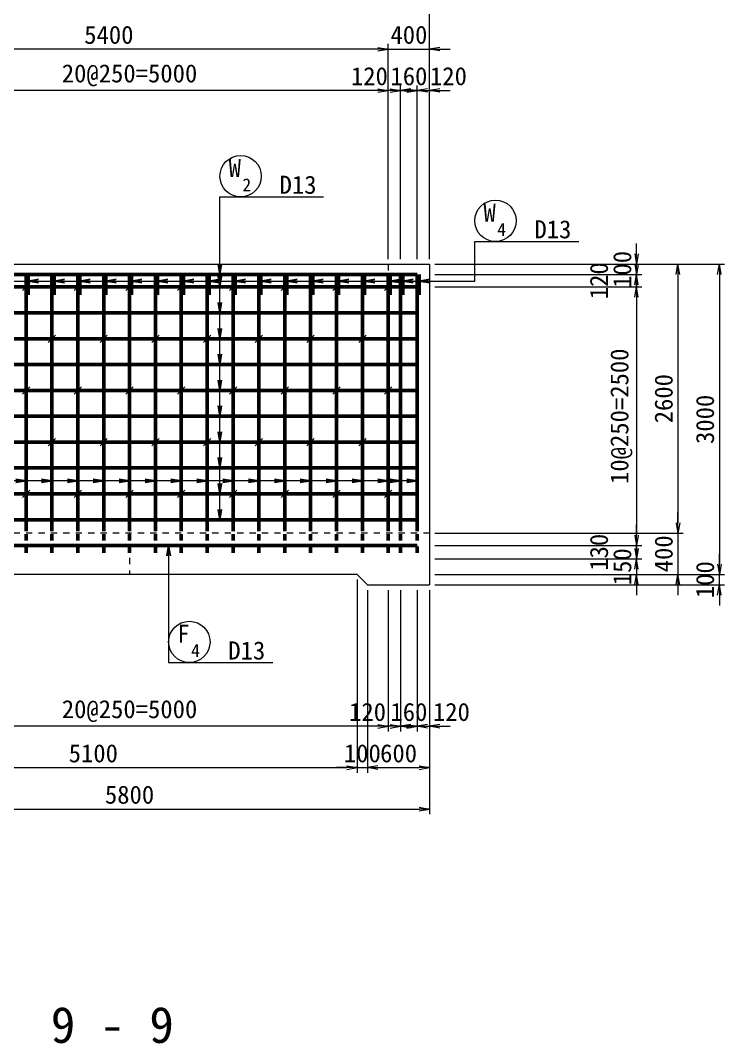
# Model space of a CAD drawing. Header units: millimetres. Extents: x 222124 to 348274, y -62968 to -33268.
# Drawn here: x 284221 to 291025, y -48244 to -38352 of the extents above; entities that cross this region are included whole.
import ezdxf
from ezdxf.enums import TextEntityAlignment as Align

# ---------------------------------------------------------------- set-up
doc = ezdxf.new("R2010")
doc.units = ezdxf.units.MM
doc.header["$LTSCALE"] = 50
doc.header["$PDSIZE"] = 300
doc.linetypes.add('DASHED2', pattern=[0.375, 0.25, -0.125])
doc.linetypes.add('SXF_跳び破線', pattern=[12, 6, -6])
doc.layers.get('Defpoints').update_dxf_attribs({"color": 191})
for name, color, linetype, lineweight in [('D-BGD', 7, 'Continuous', 13), ('D-STR', 1, 'Continuous', 50), ('D-STR-DIM', 7, 'Continuous', 13), ('D-STR-HTXT', 7, 'Continuous', 13), ('D-STR-STR5', 7, 'Continuous', 25), ('D-STR-TXT', 7, 'Continuous', 13)]:
    doc.layers.add(name, color=color, linetype=linetype, lineweight=lineweight)
doc.styles.add('YOKO_GOTHIC', font='MS Gothic.ttf')
doc.dimstyles.new('S50', dxfattribs={"dimscale": 50, "dimtxt": 3.5, "dimasz": 2, "dimexe": 1, "dimexo": 1, "dimgap": 1, "dimtad": 1, "dimdec": 0, "dimzin": 1, "dimdsep": 46, "dimtxsty": 'YOKO_GOTHIC', "dimblk": 'OPEN', "dimcen": 0, "dimclrd": 256, "dimclre": 256, "dimclrt": 256, "dimaunit": 1, "dimadec": 3, "dimazin": 0, "dimtfac": 1, "dimtdec": 0, "dimtix": 1, "dimtmove": 2, "dimatfit": 3, "dimldrblk": 'OPEN', "dimfxl": 1, "dimlwd": -1, "dimlwe": -1, "dimarcsym": 0})

# ---------------------------------------------------------------- blocks, each defined once
blk = doc.blocks.new('_Open')
at = {"color": 0, "linetype": 'ByBlock', "lineweight": -2}
for p, q in [((-1, 0.167), (0, 0)), ((-1, -0.167), (0, 0)), ((0, 0), (-1, 0))]:
    blk.add_line(p, q, dxfattribs=at)
blk = doc.blocks.new('*D1705')
at = {"layer": 'D-STR-DIM', "transparency": 16777216}
for p, q in [((282374.8, -40659.2), (282374.8, -38179.8)), ((288174.8, -40659.2), (288174.8, -38179.8)), ((282474.8, -38229.8), (288074.8, -38229.8))]:
    blk.add_line(p, q, dxfattribs=at)
at = {"layer": 'Defpoints', "color": 0, "transparency": 16777216}
for p in [(288174.8, -38229.8), (282374.8, -40709.2), (288174.8, -40709.2)]:
    blk.add_point(p, dxfattribs=at)
at = {"layer": 'D-STR-DIM', "transparency": 16777216, "xscale": 100, "yscale": 100, "zscale": 100, "rotation": 180}
blk.add_blockref('_Open', (282374.8, -38229.8), dxfattribs=at)
at = {"layer": 'D-STR-DIM', "transparency": 16777216, "xscale": 100, "yscale": 100, "zscale": 100}
blk.add_blockref('_Open', (288174.8, -38229.8), dxfattribs=at)
at = {"layer": 'D-STR-DIM', "transparency": 16777216, "insert": (285274.8, -38092.3), "char_height": 175, "attachment_point": 5, "style": 'YOKO_GOTHIC'}
blk.add_mtext('5800', dxfattribs=at)
blk = doc.blocks.new('*D1706')
at = {"layer": 'D-STR-DIM', "transparency": 16777216}
for p, q in [((287674.8, -38629.8), (287574.8, -38629.8)), ((287774.8, -40659.2), (287774.8, -38579.8)), ((287774.8, -38629.8), (288174.8, -38629.8)), ((288174.8, -40659.2), (288174.8, -38579.8)), ((288274.8, -38629.8), (288374.8, -38629.8))]:
    blk.add_line(p, q, dxfattribs=at)
at = {"layer": 'Defpoints', "color": 0, "transparency": 16777216}
for p in [(288174.8, -38629.8), (287774.8, -40709.2), (288174.8, -40709.2)]:
    blk.add_point(p, dxfattribs=at)
at = {"layer": 'D-STR-DIM', "transparency": 16777216, "xscale": 100, "yscale": 100, "zscale": 100}
blk.add_blockref('_Open', (287774.8, -38629.8), dxfattribs=at)
at = {"layer": 'D-STR-DIM', "transparency": 16777216, "xscale": 100, "yscale": 100, "zscale": 100, "rotation": 180}
blk.add_blockref('_Open', (288174.8, -38629.8), dxfattribs=at)
at = {"layer": 'D-STR-DIM', "transparency": 16777216, "insert": (287974.8, -38492.3), "char_height": 175, "attachment_point": 5, "style": 'YOKO_GOTHIC'}
blk.add_mtext('400', dxfattribs=at)
blk = doc.blocks.new('*D1707')
at = {"layer": 'D-STR-DIM', "transparency": 16777216}
for p, q in [((287954.8, -39029.8), (287854.8, -39029.8)), ((288054.8, -40659.2), (288054.8, -38979.8)), ((288054.8, -39029.8), (288174.8, -39029.8)), ((288174.8, -40659.2), (288174.8, -38979.8)), ((288274.8, -39029.8), (288374.8, -39029.8))]:
    blk.add_line(p, q, dxfattribs=at)
at = {"layer": 'Defpoints', "color": 0, "transparency": 16777216}
for p in [(288174.8, -39029.8), (288054.8, -40709.2), (288174.8, -40709.2)]:
    blk.add_point(p, dxfattribs=at)
at = {"layer": 'D-STR-DIM', "transparency": 16777216, "xscale": 100, "yscale": 100, "zscale": 100}
blk.add_blockref('_Open', (288054.8, -39029.8), dxfattribs=at)
at = {"layer": 'D-STR-DIM', "transparency": 16777216, "xscale": 100, "yscale": 100, "zscale": 100, "rotation": 180}
blk.add_blockref('_Open', (288174.8, -39029.8), dxfattribs=at)
at = {"layer": 'D-STR-DIM', "transparency": 16777216, "insert": (288356.7, -38892.3), "char_height": 175, "attachment_point": 5, "style": 'YOKO_GOTHIC'}
blk.add_mtext('120', dxfattribs=at)
blk = doc.blocks.new('*D1708')
at = {"layer": 'D-STR-DIM', "transparency": 16777216}
for p, q in [((287794.8, -39029.8), (287694.8, -39029.8)), ((287894.8, -40659.2), (287894.8, -38979.8)), ((287894.8, -39029.8), (288054.8, -39029.8)), ((288054.8, -40659.2), (288054.8, -38979.8)), ((288154.8, -39029.8), (288254.8, -39029.8))]:
    blk.add_line(p, q, dxfattribs=at)
at = {"layer": 'Defpoints', "color": 0, "transparency": 16777216}
for p in [(288054.8, -39029.8), (287894.8, -40709.2), (288054.8, -40709.2)]:
    blk.add_point(p, dxfattribs=at)
at = {"layer": 'D-STR-DIM', "transparency": 16777216, "xscale": 100, "yscale": 100, "zscale": 100}
blk.add_blockref('_Open', (287894.8, -39029.8), dxfattribs=at)
at = {"layer": 'D-STR-DIM', "transparency": 16777216, "xscale": 100, "yscale": 100, "zscale": 100, "rotation": 180}
blk.add_blockref('_Open', (288054.8, -39029.8), dxfattribs=at)
at = {"layer": 'D-STR-DIM', "transparency": 16777216, "insert": (287974.8, -38892.3), "char_height": 175, "attachment_point": 5, "style": 'YOKO_GOTHIC'}
blk.add_mtext('160', dxfattribs=at)
blk = doc.blocks.new('*D1709')
at = {"layer": 'D-STR-DIM', "transparency": 16777216}
for p, q in [((287674.8, -39029.8), (287574.8, -39029.8)), ((287774.8, -40659.2), (287774.8, -38979.8)), ((287894.8, -39029.8), (287774.8, -39029.8)), ((287894.8, -40659.2), (287894.8, -38979.8)), ((287994.8, -39029.8), (288094.8, -39029.8))]:
    blk.add_line(p, q, dxfattribs=at)
at = {"layer": 'Defpoints', "color": 0, "transparency": 16777216}
for p in [(287774.8, -39029.8), (287774.8, -40709.2), (287894.8, -40709.2)]:
    blk.add_point(p, dxfattribs=at)
at = {"layer": 'D-STR-DIM', "transparency": 16777216, "xscale": 100, "yscale": 100, "zscale": 100}
blk.add_blockref('_Open', (287774.8, -39029.8), dxfattribs=at)
at = {"layer": 'D-STR-DIM', "transparency": 16777216, "xscale": 100, "yscale": 100, "zscale": 100, "rotation": 180}
blk.add_blockref('_Open', (287894.8, -39029.8), dxfattribs=at)
at = {"layer": 'D-STR-DIM', "transparency": 16777216, "insert": (287592.8, -38892.3), "char_height": 175, "attachment_point": 5, "style": 'YOKO_GOTHIC'}
blk.add_mtext('120', dxfattribs=at)
blk = doc.blocks.new('*D1710')
at = {"layer": 'D-STR-DIM', "transparency": 16777216}
for p, q in [((282774.8, -40659.2), (282774.8, -38979.8)), ((287674.8, -39029.8), (282874.8, -39029.8)), ((287774.8, -40659.2), (287774.8, -38979.8))]:
    blk.add_line(p, q, dxfattribs=at)
at = {"layer": 'Defpoints', "color": 0, "transparency": 16777216}
for p in [(282774.8, -39029.8), (282774.8, -40709.2), (287774.8, -40709.2)]:
    blk.add_point(p, dxfattribs=at)
at = {"layer": 'D-STR-DIM', "transparency": 16777216, "xscale": 100, "yscale": 100, "zscale": 100, "rotation": 180}
blk.add_blockref('_Open', (282774.8, -39029.8), dxfattribs=at)
at = {"layer": 'D-STR-DIM', "transparency": 16777216, "xscale": 100, "yscale": 100, "zscale": 100}
blk.add_blockref('_Open', (287774.8, -39029.8), dxfattribs=at)
at = {"layer": 'D-STR-DIM', "transparency": 16777216, "insert": (285274.8, -38883), "char_height": 175, "attachment_point": 5, "style": 'YOKO_GOTHIC'}
blk.add_mtext('20@250=5000', dxfattribs=at)
blk = doc.blocks.new('*D1711')
at = {"layer": 'D-STR-DIM', "transparency": 16777216}
for p, q in [((282374.8, -40659.2), (282374.8, -38579.8)), ((287674.8, -38629.8), (282474.8, -38629.8)), ((287774.8, -40659.2), (287774.8, -38579.8))]:
    blk.add_line(p, q, dxfattribs=at)
at = {"layer": 'Defpoints', "color": 0, "transparency": 16777216}
for p in [(282374.8, -38629.8), (282374.8, -40709.2), (287774.8, -40709.2)]:
    blk.add_point(p, dxfattribs=at)
at = {"layer": 'D-STR-DIM', "transparency": 16777216, "xscale": 100, "yscale": 100, "zscale": 100, "rotation": 180}
blk.add_blockref('_Open', (282374.8, -38629.8), dxfattribs=at)
at = {"layer": 'D-STR-DIM', "transparency": 16777216, "xscale": 100, "yscale": 100, "zscale": 100}
blk.add_blockref('_Open', (287774.8, -38629.8), dxfattribs=at)
at = {"layer": 'D-STR-DIM', "transparency": 16777216, "insert": (285074.8, -38492.3), "char_height": 175, "attachment_point": 5, "style": 'YOKO_GOTHIC'}
blk.add_mtext('5400', dxfattribs=at)
blk = doc.blocks.new('*D1727')
at = {"layer": 'D-STR-DIM', "transparency": 16777216}
for p, q in [((288224.8, -40709.2), (291024.8, -40709.2)), ((290974.8, -40809.2), (290974.8, -43609.2)), ((288224.8, -43709.2), (291024.8, -43709.2))]:
    blk.add_line(p, q, dxfattribs=at)
at = {"layer": 'Defpoints', "color": 0, "transparency": 16777216}
for p in [(288174.8, -40709.2), (288174.8, -43709.2), (290974.8, -43709.2)]:
    blk.add_point(p, dxfattribs=at)
at = {"layer": 'D-STR-DIM', "transparency": 16777216, "xscale": 100, "yscale": 100, "zscale": 100}
for p, rotation in [((290974.8, -40709.2), 90), ((290974.8, -43709.2), 270)]:
    blk.add_blockref('_Open', p, dxfattribs=dict(at, rotation=rotation))
at = {"layer": 'D-STR-DIM', "transparency": 16777216, "insert": (290837.3, -42209.2), "char_height": 175, "attachment_point": 5, "rotation": 90, "style": 'YOKO_GOTHIC'}
blk.add_mtext('3000', dxfattribs=at)
blk = doc.blocks.new('*D1728')
at = {"layer": 'D-STR-DIM', "transparency": 16777216}
for p, q in [((288224.8, -40709.2), (290624.8, -40709.2)), ((290574.8, -40809.2), (290574.8, -43209.2)), ((288224.8, -43309.2), (290624.8, -43309.2))]:
    blk.add_line(p, q, dxfattribs=at)
at = {"layer": 'Defpoints', "color": 0, "transparency": 16777216}
for p in [(288174.8, -40709.2), (288174.8, -43309.2), (290574.8, -43309.2)]:
    blk.add_point(p, dxfattribs=at)
at = {"layer": 'D-STR-DIM', "transparency": 16777216, "xscale": 100, "yscale": 100, "zscale": 100}
for p, rotation in [((290574.8, -40709.2), 90), ((290574.8, -43309.2), 270)]:
    blk.add_blockref('_Open', p, dxfattribs=dict(at, rotation=rotation))
at = {"layer": 'D-STR-DIM', "transparency": 16777216, "insert": (290437.3, -42009.2), "char_height": 175, "attachment_point": 5, "rotation": 90, "style": 'YOKO_GOTHIC'}
blk.add_mtext('2600', dxfattribs=at)
blk = doc.blocks.new('*D1729')
at = {"layer": 'D-STR-DIM', "transparency": 16777216}
for p, q in [((290574.8, -43209.2), (290574.8, -43109.2)), ((288224.8, -43309.2), (290624.8, -43309.2)), ((290574.8, -43309.2), (290574.8, -43709.2)), ((288224.8, -43709.2), (290624.8, -43709.2)), ((290574.8, -43809.2), (290574.8, -43909.2))]:
    blk.add_line(p, q, dxfattribs=at)
at = {"layer": 'Defpoints', "color": 0, "transparency": 16777216}
for p in [(288174.8, -43309.2), (288174.8, -43709.2), (290574.8, -43709.2)]:
    blk.add_point(p, dxfattribs=at)
at = {"layer": 'D-STR-DIM', "transparency": 16777216, "xscale": 100, "yscale": 100, "zscale": 100}
for p, rotation in [((290574.8, -43309.2), 270), ((290574.8, -43709.2), 90)]:
    blk.add_blockref('_Open', p, dxfattribs=dict(at, rotation=rotation))
at = {"layer": 'D-STR-DIM', "transparency": 16777216, "insert": (290437.3, -43509.2), "char_height": 175, "attachment_point": 5, "rotation": 90, "style": 'YOKO_GOTHIC'}
blk.add_mtext('400', dxfattribs=at)
blk = doc.blocks.new('*D1730')
at = {"layer": 'D-STR-DIM', "transparency": 16777216}
for p, q in [((288224.8, -40929.2), (290224.8, -40929.2)), ((290174.8, -41029.2), (290174.8, -43329.2)), ((288224.8, -43429.2), (290224.8, -43429.2))]:
    blk.add_line(p, q, dxfattribs=at)
at = {"layer": 'Defpoints', "color": 0, "transparency": 16777216}
for p in [(288174.8, -40929.2), (288174.8, -43429.2), (290174.8, -43429.2)]:
    blk.add_point(p, dxfattribs=at)
at = {"layer": 'D-STR-DIM', "transparency": 16777216, "xscale": 100, "yscale": 100, "zscale": 100}
for p, rotation in [((290174.8, -40929.2), 90), ((290174.8, -43429.2), 270)]:
    blk.add_blockref('_Open', p, dxfattribs=dict(at, rotation=rotation))
at = {"layer": 'D-STR-DIM', "transparency": 16777216, "insert": (290027.9, -42179.2), "char_height": 175, "attachment_point": 5, "rotation": 90, "style": 'YOKO_GOTHIC'}
blk.add_mtext('10@250=2500', dxfattribs=at)
blk = doc.blocks.new('*D1731')
at = {"layer": 'D-STR-DIM', "transparency": 16777216}
for p, q in [((290174.8, -43329.2), (290174.8, -43229.2)), ((288224.8, -43429.2), (290224.8, -43429.2)), ((290174.8, -43429.2), (290174.8, -43559.2)), ((288224.8, -43559.2), (290224.8, -43559.2)), ((290174.8, -43659.2), (290174.8, -43759.2))]:
    blk.add_line(p, q, dxfattribs=at)
at = {"layer": 'Defpoints', "color": 0, "transparency": 16777216}
for p in [(288174.8, -43429.2), (288174.8, -43559.2), (290174.8, -43559.2)]:
    blk.add_point(p, dxfattribs=at)
at = {"layer": 'D-STR-DIM', "transparency": 16777216, "xscale": 100, "yscale": 100, "zscale": 100}
for p, rotation in [((290174.8, -43429.2), 270), ((290174.8, -43559.2), 90)]:
    blk.add_blockref('_Open', p, dxfattribs=dict(at, rotation=rotation))
at = {"layer": 'D-STR-DIM', "transparency": 16777216, "insert": (289812.3, -43494.2), "char_height": 175, "attachment_point": 5, "rotation": 90, "style": 'YOKO_GOTHIC'}
blk.add_mtext('130', dxfattribs=at)
blk = doc.blocks.new('*D1732')
at = {"layer": 'D-STR-DIM', "transparency": 16777216}
for p, q in [((290174.8, -43459.2), (290174.8, -43359.2)), ((288224.8, -43559.2), (290224.8, -43559.2)), ((290174.8, -43559.2), (290174.8, -43709.2)), ((288224.8, -43709.2), (290224.8, -43709.2)), ((290174.8, -43809.2), (290174.8, -43909.2))]:
    blk.add_line(p, q, dxfattribs=at)
at = {"layer": 'Defpoints', "color": 0, "transparency": 16777216}
for p in [(288174.8, -43559.2), (288174.8, -43709.2), (290174.8, -43709.2)]:
    blk.add_point(p, dxfattribs=at)
at = {"layer": 'D-STR-DIM', "transparency": 16777216, "xscale": 100, "yscale": 100, "zscale": 100}
for p, rotation in [((290174.8, -43559.2), 270), ((290174.8, -43709.2), 90)]:
    blk.add_blockref('_Open', p, dxfattribs=dict(at, rotation=rotation))
at = {"layer": 'D-STR-DIM', "transparency": 16777216, "insert": (290037.3, -43634.2), "char_height": 175, "attachment_point": 5, "rotation": 90, "style": 'YOKO_GOTHIC'}
blk.add_mtext('150', dxfattribs=at)
blk = doc.blocks.new('*D1733')
at = {"layer": 'D-STR-DIM', "transparency": 16777216}
for p, q in [((290174.8, -40609.2), (290174.8, -40509.2)), ((288224.8, -40709.2), (290224.8, -40709.2)), ((290174.8, -40809.2), (290174.8, -40709.2)), ((288224.8, -40809.2), (290224.8, -40809.2)), ((290174.8, -40909.2), (290174.8, -41009.2))]:
    blk.add_line(p, q, dxfattribs=at)
at = {"layer": 'Defpoints', "color": 0, "transparency": 16777216}
for p in [(288174.8, -40709.2), (290174.8, -40709.2), (288174.8, -40809.2)]:
    blk.add_point(p, dxfattribs=at)
at = {"layer": 'D-STR-DIM', "transparency": 16777216, "xscale": 100, "yscale": 100, "zscale": 100}
for p, rotation in [((290174.8, -40709.2), 270), ((290174.8, -40809.2), 90)]:
    blk.add_blockref('_Open', p, dxfattribs=dict(at, rotation=rotation))
at = {"layer": 'D-STR-DIM', "transparency": 16777216, "insert": (290037.3, -40759.2), "char_height": 175, "attachment_point": 5, "rotation": 90, "style": 'YOKO_GOTHIC'}
blk.add_mtext('100', dxfattribs=at)
blk = doc.blocks.new('*D1734')
at = {"layer": 'D-STR-DIM', "transparency": 16777216}
for p, q in [((290974.8, -43609.2), (290974.8, -43509.2)), ((288224.8, -43709.2), (291024.8, -43709.2)), ((290974.8, -43809.2), (290974.8, -43709.2)), ((288224.8, -43809.2), (291024.8, -43809.2)), ((290974.8, -43909.2), (290974.8, -44009.2))]:
    blk.add_line(p, q, dxfattribs=at)
at = {"layer": 'Defpoints', "color": 0, "transparency": 16777216}
for p in [(288174.8, -43709.2), (290974.8, -43709.2), (288174.8, -43809.2)]:
    blk.add_point(p, dxfattribs=at)
at = {"layer": 'D-STR-DIM', "transparency": 16777216, "xscale": 100, "yscale": 100, "zscale": 100}
for p, rotation in [((290974.8, -43709.2), 270), ((290974.8, -43809.2), 90)]:
    blk.add_blockref('_Open', p, dxfattribs=dict(at, rotation=rotation))
at = {"layer": 'D-STR-DIM', "transparency": 16777216, "insert": (290837.3, -43759.2), "char_height": 175, "attachment_point": 5, "rotation": 90, "style": 'YOKO_GOTHIC'}
blk.add_mtext('100', dxfattribs=at)
blk = doc.blocks.new('*D1735')
at = {"layer": 'D-STR-DIM', "transparency": 16777216}
for p, q in [((290174.8, -40709.2), (290174.8, -40609.2)), ((288224.8, -40809.2), (290224.8, -40809.2)), ((290174.8, -40929.2), (290174.8, -40809.2)), ((288224.8, -40929.2), (290224.8, -40929.2)), ((290174.8, -41029.2), (290174.8, -41129.2))]:
    blk.add_line(p, q, dxfattribs=at)
at = {"layer": 'Defpoints', "color": 0, "transparency": 16777216}
for p in [(288174.8, -40809.2), (290174.8, -40809.2), (288174.8, -40929.2)]:
    blk.add_point(p, dxfattribs=at)
at = {"layer": 'D-STR-DIM', "transparency": 16777216, "xscale": 100, "yscale": 100, "zscale": 100}
for p, rotation in [((290174.8, -40809.2), 270), ((290174.8, -40929.2), 90)]:
    blk.add_blockref('_Open', p, dxfattribs=dict(at, rotation=rotation))
at = {"layer": 'D-STR-DIM', "transparency": 16777216, "insert": (289812.3, -40869.2), "char_height": 175, "attachment_point": 5, "rotation": 90, "style": 'YOKO_GOTHIC'}
blk.add_mtext('120', dxfattribs=at)
blk = doc.blocks.new('*D1736')
at = {"layer": 'D-STR-DIM', "transparency": 16777216}
for p, q in [((282374.8, -43759.2), (282374.8, -46026.8)), ((288174.8, -43859.2), (288174.8, -46026.8)), ((282474.8, -45976.8), (288074.8, -45976.8))]:
    blk.add_line(p, q, dxfattribs=at)
at = {"layer": 'Defpoints', "color": 0, "transparency": 16777216}
for p in [(282374.8, -43709.2), (288174.8, -43809.2), (288174.8, -45976.8)]:
    blk.add_point(p, dxfattribs=at)
at = {"layer": 'D-STR-DIM', "transparency": 16777216, "xscale": 100, "yscale": 100, "zscale": 100, "rotation": 180}
blk.add_blockref('_Open', (282374.8, -45976.8), dxfattribs=at)
at = {"layer": 'D-STR-DIM', "transparency": 16777216, "xscale": 100, "yscale": 100, "zscale": 100}
blk.add_blockref('_Open', (288174.8, -45976.8), dxfattribs=at)
at = {"layer": 'D-STR-DIM', "transparency": 16777216, "insert": (285274.8, -45839.3), "char_height": 175, "attachment_point": 5, "style": 'YOKO_GOTHIC'}
blk.add_mtext('5800', dxfattribs=at)
blk = doc.blocks.new('*D1737')
at = {"layer": 'D-STR-DIM', "transparency": 16777216}
for p, q in [((282374.8, -43759.2), (282374.8, -45626.8)), ((287474.8, -43759.2), (287474.8, -45626.8)), ((282474.8, -45576.8), (287374.8, -45576.8))]:
    blk.add_line(p, q, dxfattribs=at)
at = {"layer": 'Defpoints', "color": 0, "transparency": 16777216}
for p in [(282374.8, -43709.2), (287474.8, -43709.2), (287474.8, -45576.8)]:
    blk.add_point(p, dxfattribs=at)
at = {"layer": 'D-STR-DIM', "transparency": 16777216, "xscale": 100, "yscale": 100, "zscale": 100, "rotation": 180}
blk.add_blockref('_Open', (282374.8, -45576.8), dxfattribs=at)
at = {"layer": 'D-STR-DIM', "transparency": 16777216, "xscale": 100, "yscale": 100, "zscale": 100}
blk.add_blockref('_Open', (287474.8, -45576.8), dxfattribs=at)
at = {"layer": 'D-STR-DIM', "transparency": 16777216, "insert": (284924.8, -45439.3), "char_height": 175, "attachment_point": 5, "style": 'YOKO_GOTHIC'}
blk.add_mtext('5100', dxfattribs=at)
blk = doc.blocks.new('*D1738')
at = {"layer": 'D-STR-DIM', "transparency": 16777216}
for p, q in [((287474.8, -43759.2), (287474.8, -45626.8)), ((287574.8, -43859.2), (287574.8, -45626.8)), ((287374.8, -45576.8), (287274.8, -45576.8)), ((287474.8, -45576.8), (287574.8, -45576.8)), ((287674.8, -45576.8), (287774.8, -45576.8))]:
    blk.add_line(p, q, dxfattribs=at)
at = {"layer": 'Defpoints', "color": 0, "transparency": 16777216}
for p in [(287474.8, -43709.2), (287574.8, -43809.2), (287574.8, -45576.8)]:
    blk.add_point(p, dxfattribs=at)
at = {"layer": 'D-STR-DIM', "transparency": 16777216, "xscale": 100, "yscale": 100, "zscale": 100}
blk.add_blockref('_Open', (287474.8, -45576.8), dxfattribs=at)
at = {"layer": 'D-STR-DIM', "transparency": 16777216, "xscale": 100, "yscale": 100, "zscale": 100, "rotation": 180}
blk.add_blockref('_Open', (287574.8, -45576.8), dxfattribs=at)
at = {"layer": 'D-STR-DIM', "transparency": 16777216, "insert": (287524.8, -45439.3), "char_height": 175, "attachment_point": 5, "style": 'YOKO_GOTHIC'}
blk.add_mtext('100', dxfattribs=at)
blk = doc.blocks.new('*D1739')
at = {"layer": 'D-STR-DIM', "transparency": 16777216}
for p, q in [((287574.8, -43859.2), (287574.8, -45626.8)), ((288174.8, -43859.2), (288174.8, -45626.8)), ((287674.8, -45576.8), (288074.8, -45576.8))]:
    blk.add_line(p, q, dxfattribs=at)
at = {"layer": 'Defpoints', "color": 0, "transparency": 16777216}
for p in [(287574.8, -43809.2), (288174.8, -43809.2), (288174.8, -45576.8)]:
    blk.add_point(p, dxfattribs=at)
at = {"layer": 'D-STR-DIM', "transparency": 16777216, "xscale": 100, "yscale": 100, "zscale": 100, "rotation": 180}
blk.add_blockref('_Open', (287574.8, -45576.8), dxfattribs=at)
at = {"layer": 'D-STR-DIM', "transparency": 16777216, "xscale": 100, "yscale": 100, "zscale": 100}
blk.add_blockref('_Open', (288174.8, -45576.8), dxfattribs=at)
at = {"layer": 'D-STR-DIM', "transparency": 16777216, "insert": (287874.8, -45439.3), "char_height": 175, "attachment_point": 5, "style": 'YOKO_GOTHIC'}
blk.add_mtext('600', dxfattribs=at)
blk = doc.blocks.new('*D1740')
at = {"layer": 'D-STR-DIM', "transparency": 16777216}
for p, q in [((288054.8, -43859.2), (288054.8, -45226.8)), ((288174.8, -43859.2), (288174.8, -45226.8)), ((287954.8, -45176.8), (287854.8, -45176.8)), ((288054.8, -45176.8), (288174.8, -45176.8)), ((288274.8, -45176.8), (288374.8, -45176.8))]:
    blk.add_line(p, q, dxfattribs=at)
at = {"layer": 'Defpoints', "color": 0, "transparency": 16777216}
for p in [(288054.8, -43809.2), (288174.8, -43809.2), (288174.8, -45176.8)]:
    blk.add_point(p, dxfattribs=at)
at = {"layer": 'D-STR-DIM', "transparency": 16777216, "xscale": 100, "yscale": 100, "zscale": 100}
blk.add_blockref('_Open', (288054.8, -45176.8), dxfattribs=at)
at = {"layer": 'D-STR-DIM', "transparency": 16777216, "xscale": 100, "yscale": 100, "zscale": 100, "rotation": 180}
blk.add_blockref('_Open', (288174.8, -45176.8), dxfattribs=at)
at = {"layer": 'D-STR-DIM', "transparency": 16777216, "insert": (288385.2, -45039.3), "char_height": 175, "attachment_point": 5, "style": 'YOKO_GOTHIC'}
blk.add_mtext('120', dxfattribs=at)
blk = doc.blocks.new('*D1741')
at = {"layer": 'D-STR-DIM', "transparency": 16777216}
for p, q in [((287894.8, -43859.2), (287894.8, -45226.8)), ((288054.8, -43859.2), (288054.8, -45226.8)), ((287794.8, -45176.8), (287694.8, -45176.8)), ((287894.8, -45176.8), (288054.8, -45176.8)), ((288154.8, -45176.8), (288254.8, -45176.8))]:
    blk.add_line(p, q, dxfattribs=at)
at = {"layer": 'Defpoints', "color": 0, "transparency": 16777216}
for p in [(287894.8, -43809.2), (288054.8, -43809.2), (288054.8, -45176.8)]:
    blk.add_point(p, dxfattribs=at)
at = {"layer": 'D-STR-DIM', "transparency": 16777216, "xscale": 100, "yscale": 100, "zscale": 100}
blk.add_blockref('_Open', (287894.8, -45176.8), dxfattribs=at)
at = {"layer": 'D-STR-DIM', "transparency": 16777216, "xscale": 100, "yscale": 100, "zscale": 100, "rotation": 180}
blk.add_blockref('_Open', (288054.8, -45176.8), dxfattribs=at)
at = {"layer": 'D-STR-DIM', "transparency": 16777216, "insert": (287974.8, -45039.3), "char_height": 175, "attachment_point": 5, "style": 'YOKO_GOTHIC'}
blk.add_mtext('160', dxfattribs=at)
blk = doc.blocks.new('*D1742')
at = {"layer": 'D-STR-DIM', "transparency": 16777216}
for p, q in [((287774.8, -43859.2), (287774.8, -45226.8)), ((287894.8, -43859.2), (287894.8, -45226.8)), ((287674.8, -45176.8), (287574.8, -45176.8)), ((287894.8, -45176.8), (287774.8, -45176.8)), ((287994.8, -45176.8), (288094.8, -45176.8))]:
    blk.add_line(p, q, dxfattribs=at)
at = {"layer": 'Defpoints', "color": 0, "transparency": 16777216}
for p in [(287774.8, -43809.2), (287894.8, -43809.2), (287774.8, -45176.8)]:
    blk.add_point(p, dxfattribs=at)
at = {"layer": 'D-STR-DIM', "transparency": 16777216, "xscale": 100, "yscale": 100, "zscale": 100}
blk.add_blockref('_Open', (287774.8, -45176.8), dxfattribs=at)
at = {"layer": 'D-STR-DIM', "transparency": 16777216, "xscale": 100, "yscale": 100, "zscale": 100, "rotation": 180}
blk.add_blockref('_Open', (287894.8, -45176.8), dxfattribs=at)
at = {"layer": 'D-STR-DIM', "transparency": 16777216, "insert": (287574.8, -45039.3), "char_height": 175, "attachment_point": 5, "style": 'YOKO_GOTHIC'}
blk.add_mtext('120', dxfattribs=at)
blk = doc.blocks.new('*D1743')
at = {"layer": 'D-STR-DIM', "transparency": 16777216}
for p, q in [((282774.8, -43759.2), (282774.8, -45226.8)), ((287774.8, -43859.2), (287774.8, -45226.8)), ((287674.8, -45176.8), (282874.8, -45176.8))]:
    blk.add_line(p, q, dxfattribs=at)
at = {"layer": 'Defpoints', "color": 0, "transparency": 16777216}
for p in [(282774.8, -43709.2), (287774.8, -43809.2), (282774.8, -45176.8)]:
    blk.add_point(p, dxfattribs=at)
at = {"layer": 'D-STR-DIM', "transparency": 16777216, "xscale": 100, "yscale": 100, "zscale": 100, "rotation": 180}
blk.add_blockref('_Open', (282774.8, -45176.8), dxfattribs=at)
at = {"layer": 'D-STR-DIM', "transparency": 16777216, "xscale": 100, "yscale": 100, "zscale": 100}
blk.add_blockref('_Open', (287774.8, -45176.8), dxfattribs=at)
at = {"layer": 'D-STR-DIM', "transparency": 16777216, "insert": (285274.8, -45030), "char_height": 175, "attachment_point": 5, "style": 'YOKO_GOTHIC'}
blk.add_mtext('20@250=5000', dxfattribs=at)

msp = doc.modelspace()

# ---------------------------------------------------------------- linework, layer by layer
at = {"layer": 'D-BGD'}
for p, q in [((282374.8, -40709.2), (288174.8, -40709.2)), ((288174.8, -40709.2), (288174.8, -43809.2)), ((287474.8, -43709.2), (282374.8, -43709.2)), ((287474.8, -43709.2), (287574.8, -43809.2)), ((287574.8, -43809.2), (288174.8, -43809.2))]:
    msp.add_line(p, q, dxfattribs=at)
at = {"layer": 'D-BGD', "linetype": 'SXF_跳び破線', "ltscale": 0.2}
for p, q in [((287774.8, -40709.2), (287774.8, -43309.2)), ((288174.8, -43309.2), (282374.8, -43309.2)), ((285274.8, -43309.2), (285274.8, -43709.2))]:
    msp.add_line(p, q, dxfattribs=at)
at = {"layer": 'D-STR'}
for p, q in [((282504.8, -40809.2), (288054.8, -40809.2)), ((284274.8, -43289.2), (284274.8, -40809.2)), ((284294.8, -41004.2), (284294.8, -40809.2)), ((284524.8, -43289.2), (284524.8, -40809.2)), ((284544.8, -41004.2), (284544.8, -40809.2)), ((284774.8, -43289.2), (284774.8, -40809.2)), ((284794.8, -41004.2), (284794.8, -40809.2)), ((285024.8, -43289.2), (285024.8, -40809.2)), ((285044.8, -41004.2), (285044.8, -40809.2)), ((285274.8, -43289.2), (285274.8, -40809.2)), ((285294.8, -41004.2), (285294.8, -40809.2)), ((285524.8, -43289.2), (285524.8, -40809.2)), ((285544.8, -41004.2), (285544.8, -40809.2)), ((285774.8, -43289.2), (285774.8, -40809.2)), ((285794.8, -41004.2), (285794.8, -40809.2)), ((286024.8, -43289.2), (286024.8, -40809.2)), ((286044.8, -41004.2), (286044.8, -40809.2)), ((286274.8, -43289.2), (286274.8, -40809.2)), ((286294.8, -41004.2), (286294.8, -40809.2)), ((286524.8, -43289.2), (286524.8, -40809.2)), ((286544.8, -41004.2), (286544.8, -40809.2)), ((286774.8, -43289.2), (286774.8, -40809.2)), ((286794.8, -41004.2), (286794.8, -40809.2)), ((287024.8, -43289.2), (287024.8, -40809.2)), ((287044.8, -41004.2), (287044.8, -40809.2)), ((287274.8, -43289.2), (287274.8, -40809.2)), ((287294.8, -41004.2), (287294.8, -40809.2)), ((287524.8, -43289.2), (287524.8, -40809.2)), ((287544.8, -41004.2), (287544.8, -40809.2)), ((287774.8, -43289.2), (287774.8, -40809.2)), ((287794.8, -41004.2), (287794.8, -40809.2)), ((287894.8, -43289.2), (287894.8, -40809.2)), ((287914.8, -41004.2), (287914.8, -40809.2)), ((288054.8, -43289.2), (288054.8, -40809.2)), ((288074.8, -41004.2), (288074.8, -40809.2)), ((282504.8, -40929.2), (288054.8, -40929.2)), ((282504.8, -41179.2), (288054.8, -41179.2)), ((282504.8, -41429.2), (288054.8, -41429.2)), ((282504.8, -41679.2), (288054.8, -41679.2)), ((282504.8, -41929.2), (288054.8, -41929.2)), ((282504.8, -42179.2), (288054.8, -42179.2)), ((282504.8, -42429.2), (288054.8, -42429.2)), ((282504.8, -42679.2), (288054.8, -42679.2)), ((282504.8, -42929.2), (288054.8, -42929.2)), ((282504.8, -43179.2), (288054.8, -43179.2)), ((282504.8, -43429.2), (288054.8, -43429.2))]:
    msp.add_line(p, q, dxfattribs=at)
at = {"layer": 'D-STR', "linetype": 'SXF_跳び破線', "ltscale": 0.2}
for p, q in [((284274.8, -43319.2), (284274.8, -43559.2)), ((284524.8, -43319.2), (284524.8, -43559.2)), ((284774.8, -43319.2), (284774.8, -43559.2)), ((285024.8, -43319.2), (285024.8, -43559.2)), ((285274.8, -43319.2), (285274.8, -43559.2)), ((285524.8, -43319.2), (285524.8, -43559.2)), ((285774.8, -43319.2), (285774.8, -43559.2)), ((286024.8, -43319.2), (286024.8, -43559.2)), ((286274.8, -43319.2), (286274.8, -43559.2)), ((286524.8, -43319.2), (286524.8, -43559.2)), ((286774.8, -43319.2), (286774.8, -43559.2)), ((287024.8, -43319.2), (287024.8, -43559.2)), ((287274.8, -43319.2), (287274.8, -43559.2)), ((287524.8, -43319.2), (287524.8, -43559.2)), ((287774.8, -43319.2), (287774.8, -43559.2)), ((287894.8, -43319.2), (287894.8, -43559.2)), ((288054.8, -43319.2), (288054.8, -43559.2))]:
    msp.add_line(p, q, dxfattribs=at)
at = {"layer": 'D-STR-HTXT'}
for p, q in [((288610.9, -40489.1), (289617.5, -40489.1)), ((288610.9, -40872), (288610.9, -40489.1)), ((285652.7, -44561.3), (286659.2, -44561.3))]:
    msp.add_line(p, q, dxfattribs=at)
msp.add_lwpolyline([(282524.8, -40872), (288610.9, -40872)], dxfattribs=at)
for centre in [(286348.3, -39858.4), (288810.9, -40289.1), (285852.7, -44361.3)]:
    msp.add_circle(centre, 200, dxfattribs=at)
at = {"layer": 'D-STR-STR5'}
for p, q in [((284310.1, -40893.8), (284239.4, -40964.5)), ((284810.1, -40893.8), (284739.4, -40964.5)), ((285310.1, -40893.8), (285239.4, -40964.5)), ((285810.1, -40893.8), (285739.4, -40964.5)), ((286310.1, -40893.8), (286239.4, -40964.5)), ((286810.1, -40893.8), (286739.4, -40964.5)), ((287310.1, -40893.8), (287239.4, -40964.5)), ((287810.1, -40893.8), (287739.4, -40964.5)), ((284560.1, -41393.8), (284489.4, -41464.5)), ((285060.1, -41393.8), (284989.4, -41464.5)), ((285560.1, -41393.8), (285489.4, -41464.5)), ((286060.1, -41393.8), (285989.4, -41464.5)), ((286560.1, -41393.8), (286489.4, -41464.5)), ((287060.1, -41393.8), (286989.4, -41464.5)), ((287560.1, -41393.8), (287489.4, -41464.5)), ((284310.1, -41893.8), (284239.4, -41964.5)), ((284810.1, -41893.8), (284739.4, -41964.5)), ((285310.1, -41893.8), (285239.4, -41964.5)), ((285810.1, -41893.8), (285739.4, -41964.5)), ((286310.1, -41893.8), (286239.4, -41964.5)), ((286810.1, -41893.8), (286739.4, -41964.5)), ((287310.1, -41893.8), (287239.4, -41964.5)), ((287810.1, -41893.8), (287739.4, -41964.5)), ((284560.1, -42393.8), (284489.4, -42464.5)), ((285060.1, -42393.8), (284989.4, -42464.5)), ((285560.1, -42393.8), (285489.4, -42464.5)), ((286060.1, -42393.8), (285989.4, -42464.5)), ((286560.1, -42393.8), (286489.4, -42464.5)), ((287060.1, -42393.8), (286989.4, -42464.5)), ((287560.1, -42393.8), (287489.4, -42464.5)), ((284310.1, -42893.8), (284239.4, -42964.5)), ((284810.1, -42893.8), (284739.4, -42964.5)), ((285310.1, -42893.8), (285239.4, -42964.5)), ((285810.1, -42893.8), (285739.4, -42964.5)), ((286310.1, -42893.8), (286239.4, -42964.5)), ((286810.1, -42893.8), (286739.4, -42964.5)), ((287310.1, -42893.8), (287239.4, -42964.5)), ((287810.1, -42893.8), (287739.4, -42964.5))]:
    msp.add_line(p, q, dxfattribs=at)

# ---------------------------------------------------------------- texts
at = {"layer": 'D-STR-TXT', "style": 'YOKO_GOTHIC'}
for s, height, p in [('W', 175, (286292, -39866.7)), ('2', 125, (286407.6, -40004.5)), ('W', 175, (288754.7, -40297.4)), ('4', 125, (288870.3, -40435.2)), ('4', 125, (285912.1, -44507.4)), ('9 - 9', 350, (285108.5, -48238.6))]:
    msp.add_text(s, height=height, dxfattribs=at).set_placement(p, align=Align.CENTER)
for p in [(286724.8, -40028.4), (289187.5, -40459.1), (286229.2, -44531.3)]:
    msp.add_text('D13', height=175, dxfattribs=at).set_placement(p)
at = {"layer": 'D-STR-TXT', "linetype": 'DASHED2', "ltscale": 0.5, "style": 'YOKO_GOTHIC'}
msp.add_text('F', height=175, dxfattribs=at).set_placement((285796.4, -44369.6), align=Align.CENTER)

# ---------------------------------------------------------------- dimensions: what is measured, and where the dimension line sits
at = {"layer": 'D-STR-DIM'}
for base, p1, p2, picture, middle in [((288174.8, -38229.8), (282374.8, -40709.2), (288174.8, -40709.2), '*D1705', (285274.8, -38092.3)), ((282374.8, -38629.8), (287774.8, -40709.2), (282374.8, -40709.2), '*D1711', (285074.8, -38492.3)), ((288174.8, -38629.8), (287774.8, -40709.2), (288174.8, -40709.2), '*D1706', (287974.8, -38492.3)), ((288054.8, -39029.8), (287894.8, -40709.2), (288054.8, -40709.2), '*D1708', (287974.8, -38892.3)), ((288174.8, -45976.8), (282374.8, -43709.2), (288174.8, -43809.2), '*D1736', (285274.8, -45839.3)), ((287474.8, -45576.8), (282374.8, -43709.2), (287474.8, -43709.2), '*D1737', (284924.8, -45439.3)), ((287574.8, -45576.8), (287474.8, -43709.2), (287574.8, -43809.2), '*D1738', (287524.8, -45439.3)), ((288174.8, -45576.8), (287574.8, -43809.2), (288174.8, -43809.2), '*D1739', (287874.8, -45439.3)), ((288054.8, -45176.8), (287894.8, -43809.2), (288054.8, -43809.2), '*D1741', (287974.8, -45039.3))]:
    dim = msp.add_linear_dim(base=base, p1=p1, p2=p2, dimstyle='S50', dxfattribs=at)
    dim.commit()
    dim.dimension.update_dxf_attribs({"geometry": picture, "text_midpoint": middle})
for base, p1, p2, picture, middle in [((282774.8, -39029.8), (287774.8, -40709.2), (282774.8, -40709.2), '*D1710', (285274.8, -38883)), ((282774.8, -45176.8), (287774.8, -43809.2), (282774.8, -43709.2), '*D1743', (285274.8, -45030))]:
    dim = msp.add_linear_dim(base=base, p1=p1, p2=p2, text='20@250=<>', dimstyle='S50', dxfattribs=at)
    dim.commit()
    dim.dimension.update_dxf_attribs({"geometry": picture, "text_midpoint": middle})
for base, p1, p2, angle, picture, middle in [((287774.8, -39029.8), (287894.8, -40709.2), (287774.8, -40709.2), 180, '*D1709', (287592.8, -38892.3)), ((290174.8, -40809.2), (288174.8, -40929.2), (288174.8, -40809.2), 90, '*D1735', (289812.3, -40869.2)), ((290174.8, -43559.2), (288174.8, -43429.2), (288174.8, -43559.2), 90, '*D1731', (289812.3, -43494.2)), ((287774.8, -45176.8), (287894.8, -43809.2), (287774.8, -43809.2), 180, '*D1742', (287574.8, -45039.3))]:
    dim = msp.add_linear_dim(base=base, p1=p1, p2=p2, angle=angle, dimstyle='S50', dxfattribs=at)
    dim.commit()
    dim.dimension.update_dxf_attribs({"geometry": picture, "text_midpoint": middle, "dimtype": 160})
for base, p1, p2, picture, middle in [((288174.8, -39029.8), (288054.8, -40709.2), (288174.8, -40709.2), '*D1707', (288356.7, -38892.3)), ((288174.8, -45176.8), (288054.8, -43809.2), (288174.8, -43809.2), '*D1740', (288385.2, -45039.3))]:
    dim = msp.add_linear_dim(base=base, p1=p1, p2=p2, dimstyle='S50', dxfattribs=at)
    dim.commit()
    dim.dimension.update_dxf_attribs({"geometry": picture, "text_midpoint": middle, "dimtype": 160})
for base, p1, p2, picture, middle in [((290174.8, -40709.2), (288174.8, -40809.2), (288174.8, -40709.2), '*D1733', (290037.3, -40759.2)), ((290974.8, -43709.2), (288174.8, -40709.2), (288174.8, -43709.2), '*D1727', (290837.3, -42209.2)), ((290574.8, -43309.2), (288174.8, -40709.2), (288174.8, -43309.2), '*D1728', (290437.3, -42009.2)), ((290574.8, -43709.2), (288174.8, -43309.2), (288174.8, -43709.2), '*D1729', (290437.3, -43509.2)), ((290174.8, -43709.2), (288174.8, -43559.2), (288174.8, -43709.2), '*D1732', (290037.3, -43634.2)), ((290974.8, -43709.2), (288174.8, -43809.2), (288174.8, -43709.2), '*D1734', (290837.3, -43759.2))]:
    dim = msp.add_linear_dim(base=base, p1=p1, p2=p2, angle=90, dimstyle='S50', dxfattribs=at)
    dim.commit()
    dim.dimension.update_dxf_attribs({"geometry": picture, "text_midpoint": middle})
dim = msp.add_linear_dim(base=(290174.8, -43429.2), p1=(288174.8, -40929.2), p2=(288174.8, -43429.2), angle=90, text='10@250=<>', dimstyle='S50', dxfattribs=at)
dim.commit()
dim.dimension.update_dxf_attribs({"geometry": '*D1730', "text_midpoint": (290027.9, -42179.2)})

# ---------------------------------------------------------------- leaders
at = {"layer": 'D-STR-HTXT'}
for points in [[(286148.3, -43179.2), (286148.3, -40058.4), (287148.3, -40058.4)], [(286148.3, -40809.2), (286148.3, -40391.2)], [(286148.3, -40929.2), (286148.3, -40511.2)], [(286148.3, -41179.2), (286148.3, -40761.2)], [(284044.8, -40872), (284452.1, -40872)], [(284294.8, -40872), (284702.1, -40872)], [(284544.8, -40872), (284952.1, -40872)], [(284794.8, -40872), (285202.1, -40872)], [(285044.8, -40872), (285452.1, -40872)], [(285294.8, -40872), (285702.1, -40872)], [(285544.8, -40872), (285952.1, -40872)], [(285794.8, -40872), (286202.1, -40872)], [(286044.8, -40872), (286452.1, -40872)], [(286294.8, -40872), (286702.1, -40872)], [(286544.8, -40872), (286952.1, -40872)], [(286794.8, -40872), (287202.1, -40872)], [(287044.8, -40872), (287452.1, -40872)], [(287294.8, -40872), (287702.1, -40872)], [(287544.8, -40872), (287952.1, -40872)], [(287794.8, -40872), (288202.1, -40872)], [(287914.8, -40872), (288322.1, -40872)], [(288074.8, -40872), (288482.1, -40872)], [(286148.3, -41429.2), (286148.3, -41011.2)], [(286148.3, -41679.2), (286148.3, -41261.2)], [(286148.3, -41929.2), (286148.3, -41511.2)], [(286148.3, -42179.2), (286148.3, -41761.2)], [(286148.3, -42429.2), (286148.3, -42011.2)], [(286148.3, -42679.2), (286148.3, -42261.2)], [(286148.3, -42929.2), (286148.3, -42511.2)], [(288054.8, -42804.2), (281974.8, -42804.2)], [(284274.8, -42804.2), (284006.2, -42804.2)], [(284524.8, -42804.2), (284256.2, -42804.2)], [(284774.8, -42804.2), (284320.9, -42804.2)], [(285024.8, -42804.2), (284570.9, -42804.2)], [(285274.8, -42804.2), (284820.9, -42804.2)], [(285524.8, -42804.2), (285070.9, -42804.2)], [(285774.8, -42804.2), (285320.9, -42804.2)], [(286024.8, -42804.2), (285570.9, -42804.2)], [(286274.8, -42804.2), (285820.9, -42804.2)], [(286524.8, -42804.2), (286070.9, -42804.2)], [(286774.8, -42804.2), (286320.9, -42804.2)], [(287024.8, -42804.2), (286570.9, -42804.2)], [(287274.8, -42804.2), (286820.9, -42804.2)], [(287524.8, -42804.2), (287070.9, -42804.2)], [(287774.8, -42804.2), (287320.9, -42804.2)], [(287894.8, -42804.2), (287440.9, -42804.2)], [(285652.7, -43429.2), (285652.7, -44561.3)]]:
    msp.add_leader(points, dimstyle='S50', dxfattribs=at)

doc.saveas('drawing.dxf')
